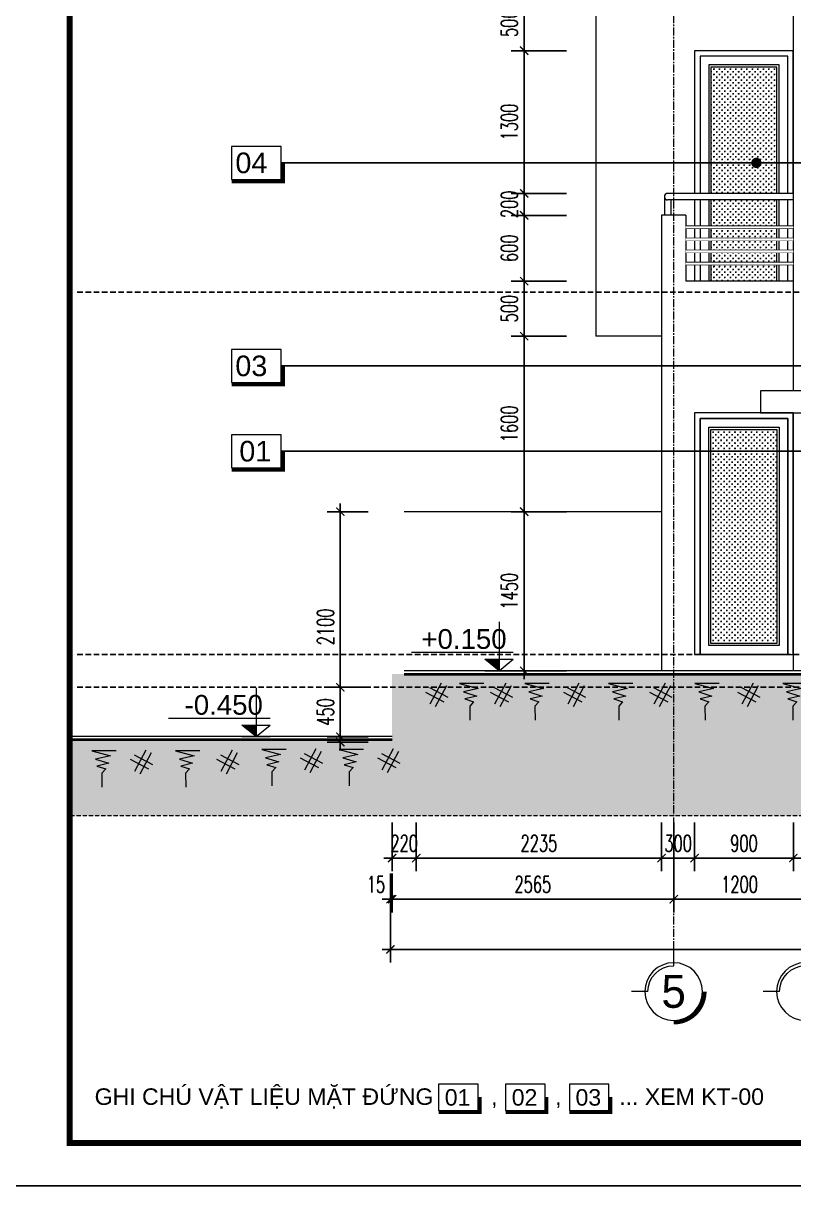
# Model space of a CAD drawing. Header units: millimetres. Extents: x -229618 to 2906, y -178063 to 96806.
# Drawn here: x -185690 to -178672, y -155647 to -145055 of the extents above; entities that cross this region are included whole.
import ezdxf
from ezdxf.enums import TextEntityAlignment as Align

# ---------------------------------------------------------------- set-up
doc = ezdxf.new("R2010")
doc.units = ezdxf.units.MM
doc.header["$LTSCALE"] = 200
doc.header["$MEASUREMENT"] = 0
doc.set_wipeout_variables(frame=1)
doc.header["$PDMODE"] = 3
doc.header["$PDSIZE"] = 50
for name, pattern in [('CENTER', [2, 1.25, -0.25, 0.25, -0.25]), ('CENTER2', [1.125, 0.75, -0.125, 0.125, -0.125]), ('DASHED2', [0.375, 0.25, -0.125])]:
    doc.linetypes.add(name, pattern=pattern)
doc.layers.get('0').update_dxf_attribs({"color": 95, "linetype": 'CONTINUOUS'})
doc.layers.get('DEFPOINTS').update_dxf_attribs({"linetype": 'CONTINUOUS'})
for name, color, linetype, lineweight in [('cat', 1, 'CONTINUOUS', 40), ('hatch', 250, 'CONTINUOUS', 5), ('nho', 252, 'CONTINUOUS', 15), ('thay', 7, 'CONTINUOUS', 18), ('tim', 18, 'CENTER2', 9)]:
    doc.layers.add(name, color=color, linetype=linetype, lineweight=lineweight)
for name, color, linetype in [('CUA', 145, 'CONTINUOUS'), ('DIM', 251, 'CONTINUOUS'), ('KHUNGTEN', 7, 'CONTINUOUS'), ('MANH', 9, 'CONTINUOUS'), ('TEXT', 33, 'CONTINUOUS'), ('TRUC', 251, 'CENTER')]:
    doc.layers.add(name, color=color, linetype=linetype)
doc.layers.add('in', color=203, linetype='CONTINUOUS', lineweight=5, plot=False)
doc.styles.add('Aria H iso', font='Vharial_0.ttf')
doc.styles.add('Arial N  iso', font='vnarialn_0.ttf')
doc.styles.add('dam', font='Vhavanb_0.ttf', dxfattribs={"width": 0.9, "height": 450})
doc.styles.add('Scale', font='vnsimli.shx', dxfattribs={"width": 0.65, "bigfont": 'bigfont.shx'})
doc.dimstyles.new('Scale', dxfattribs={"dimscale": 75, "dimtxt": 2, "dimasz": 1, "dimexe": 1.6, "dimexo": 0, "dimgap": 0.8, "dimtad": 1, "dimdec": 0, "dimzin": 0, "dimdsep": 46, "dimtxsty": 'Scale', "dimblk": 'ARCHTICK', "dimcen": 0.1, "dimdle": 1, "dimclrd": 256, "dimclre": 256, "dimclrt": 3, "dimadec": 0, "dimazin": 0, "dimtfac": 1, "dimtdec": 0, "dimtix": 1, "dimtmove": 2, "dimatfit": 3, "dimldrblk": 'ARCHTICK', "dimfxl": 0, "dimtolj": 1, "dimtzin": 0, "dimarcsym": 0})

# ---------------------------------------------------------------- blocks, each defined once
blk = doc.blocks.new('KhungA3')
at = {"layer": 'DEFPOINTS', "color": 8}
blk.add_lwpolyline([(-3.74, 3.81), (416.31, 3.81), (416.31, 300.81), (-3.74, 300.81)], close=True, dxfattribs=at)
at = {"layer": 'KHUNGTEN', "color": 4, "const_width": 0.724}
blk.add_lwpolyline([(7.54, 8.99), (411.13, 8.99), (411.13, 295.64), (7.54, 295.64)], close=True, dxfattribs=at)
blk = doc.blocks.new('_ArchTick')
at = {"color": 0, "linetype": 'ByBlock', "const_width": 0.15}
blk.add_lwpolyline([(-0.5, -0.5), (0.5, 0.5)], dxfattribs=at)
blk = doc.blocks.new('*D2347')
at = {"layer": 'DEFPOINTS', "color": 0, "linetype": 'Continuous'}
for p in [(-179765, -152338), (-178565, -152338), (-179765, -153036)]:
    blk.add_point(p, dxfattribs=at)
at = {"layer": 'DIM', "linetype": 'Continuous', "lineweight": -2}
for p, q in [((-179765, -152338), (-179765, -153156)), ((-178565, -152338), (-178565, -153156)), ((-178490, -153036), (-179840, -153036))]:
    blk.add_line(p, q, dxfattribs=at)
at = {"layer": 'DIM', "linetype": 'Continuous', "lineweight": -2, "xscale": 75, "yscale": 75, "zscale": 75, "rotation": 180}
blk.add_blockref('_ArchTick', (-179765, -153036), dxfattribs=at)
at = {"layer": 'DIM', "linetype": 'Continuous', "lineweight": -2, "xscale": 75, "yscale": 75, "zscale": 75}
blk.add_blockref('_ArchTick', (-178565, -153036), dxfattribs=at)
at = {"layer": 'DIM', "color": 3, "linetype": 'Continuous', "insert": (-179165, -152901), "char_height": 150, "attachment_point": 5, "style": 'Scale'}
blk.add_mtext('\\A1;1200', dxfattribs=at)
blk = doc.blocks.new('*D2348')
at = {"layer": 'DEFPOINTS', "color": 0, "linetype": 'Continuous'}
for p in [(-182345, -152801), (-162345, -152801), (-182345, -153493)]:
    blk.add_point(p, dxfattribs=at)
at = {"layer": 'DIM', "linetype": 'Continuous', "lineweight": -2}
for p, q in [((-182345, -152801), (-182345, -153613)), ((-162345, -152801), (-162345, -153613)), ((-162270, -153493), (-182420, -153493))]:
    blk.add_line(p, q, dxfattribs=at)
at = {"layer": 'DIM', "linetype": 'Continuous', "lineweight": -2, "xscale": 75, "yscale": 75, "zscale": 75, "rotation": 180}
blk.add_blockref('_ArchTick', (-182345, -153493), dxfattribs=at)
at = {"layer": 'DIM', "linetype": 'Continuous', "lineweight": -2, "xscale": 75, "yscale": 75, "zscale": 75}
blk.add_blockref('_ArchTick', (-162345, -153493), dxfattribs=at)
at = {"layer": 'DIM', "color": 3, "linetype": 'Continuous', "insert": (-172345, -153358), "char_height": 150, "attachment_point": 5, "style": 'Scale'}
blk.add_mtext('\\A1;20000', dxfattribs=at)
blk = doc.blocks.new('tr')
at = {"layer": 'thay', "ltscale": 600}
for p, q in [((0, -200), (0, 0)), ((313, -513), (513, -513))]:
    blk.add_line(p, q, dxfattribs=at)
at = {"layer": 'thay', "ltscale": 600, "const_width": 50}
blk.add_lwpolyline([(-375, -513, 0.414214), (0, -888, 0.414214)], format="xyb", dxfattribs=at)
at = {"layer": 'thay', "ltscale": 600}
blk.add_circle((0, -513), 350, dxfattribs=at)
blk.add_arc((0, -513), 313, 0, 90, dxfattribs=at)
at = {"layer": 'TEXT', "linetype": 'Continuous', "style": 'Aria H iso'}
blk.add_attdef('A', text='', height=350, dxfattribs=at).set_placement((0, -671), align=Align.CENTER)
blk = doc.blocks.new('*D2385')
at = {"layer": 'DEFPOINTS', "color": 0, "linetype": 'Continuous'}
for p in [(-181127, -149505), (-180743, -149505), (-180743, -150955)]:
    blk.add_point(p, dxfattribs=at)
at = {"layer": 'DIM', "linetype": 'Continuous', "lineweight": -2}
for p, q in [((-181127, -151030), (-181127, -149430)), ((-180743, -149505), (-181247, -149505)), ((-180743, -150955), (-181247, -150955))]:
    blk.add_line(p, q, dxfattribs=at)
at = {"layer": 'DIM', "linetype": 'Continuous', "lineweight": -2, "xscale": 75, "yscale": 75, "zscale": 75}
for p, rotation in [((-181127, -149505), 90), ((-181127, -150955), 270)]:
    blk.add_blockref('_ArchTick', p, dxfattribs=dict(at, rotation=rotation))
at = {"layer": 'DIM', "color": 3, "linetype": 'Continuous', "insert": (-181262, -150230), "char_height": 150, "attachment_point": 5, "rotation": 90, "style": 'Scale'}
blk.add_mtext('\\A1;1450', dxfattribs=at)
blk = doc.blocks.new('*D2386')
at = {"layer": 'DEFPOINTS', "color": 0, "linetype": 'Continuous'}
for p in [(-181127, -147905), (-180743, -147905), (-180743, -149505)]:
    blk.add_point(p, dxfattribs=at)
at = {"layer": 'DIM', "linetype": 'Continuous', "lineweight": -2}
for p, q in [((-181127, -149580), (-181127, -147830)), ((-180743, -147905), (-181247, -147905)), ((-180743, -149505), (-181247, -149505))]:
    blk.add_line(p, q, dxfattribs=at)
at = {"layer": 'DIM', "linetype": 'Continuous', "lineweight": -2, "xscale": 75, "yscale": 75, "zscale": 75}
for p, rotation in [((-181127, -147905), 90), ((-181127, -149505), 270)]:
    blk.add_blockref('_ArchTick', p, dxfattribs=dict(at, rotation=rotation))
at = {"layer": 'DIM', "color": 3, "linetype": 'Continuous', "insert": (-181262, -148705), "char_height": 150, "attachment_point": 5, "rotation": 90, "style": 'Scale'}
blk.add_mtext('\\A1;1600', dxfattribs=at)
blk = doc.blocks.new('*D2387')
at = {"layer": 'DEFPOINTS', "color": 0, "linetype": 'Continuous'}
for p in [(-181127, -146805), (-180743, -146805), (-180743, -147405)]:
    blk.add_point(p, dxfattribs=at)
at = {"layer": 'DIM', "linetype": 'Continuous', "lineweight": -2}
for p, q in [((-181127, -147480), (-181127, -146730)), ((-180743, -146805), (-181247, -146805)), ((-180743, -147405), (-181247, -147405))]:
    blk.add_line(p, q, dxfattribs=at)
at = {"layer": 'DIM', "linetype": 'Continuous', "lineweight": -2, "xscale": 75, "yscale": 75, "zscale": 75}
for p, rotation in [((-181127, -146805), 90), ((-181127, -147405), 270)]:
    blk.add_blockref('_ArchTick', p, dxfattribs=dict(at, rotation=rotation))
at = {"layer": 'DIM', "color": 3, "linetype": 'Continuous', "insert": (-181262, -147105), "char_height": 150, "attachment_point": 5, "rotation": 90, "style": 'Scale'}
blk.add_mtext('\\A1;600', dxfattribs=at)
blk = doc.blocks.new('*D2388')
at = {"layer": 'DEFPOINTS', "color": 0, "linetype": 'Continuous'}
for p in [(-181127, -146605), (-180743, -146605), (-180743, -146805)]:
    blk.add_point(p, dxfattribs=at)
at = {"layer": 'DIM', "linetype": 'Continuous', "lineweight": -2}
for p, q in [((-181127, -146605), (-181127, -146530)), ((-180743, -146605), (-181247, -146605)), ((-181127, -146805), (-181127, -146605)), ((-180743, -146805), (-181247, -146805)), ((-181127, -146805), (-181127, -146880))]:
    blk.add_line(p, q, dxfattribs=at)
at = {"layer": 'DIM', "linetype": 'Continuous', "lineweight": -2, "xscale": 75, "yscale": 75, "zscale": 75}
for p, rotation in [((-181127, -146605), 270), ((-181127, -146805), 90)]:
    blk.add_blockref('_ArchTick', p, dxfattribs=dict(at, rotation=rotation))
at = {"layer": 'DIM', "color": 3, "linetype": 'Continuous', "insert": (-181262, -146705), "char_height": 150, "attachment_point": 5, "rotation": 90, "style": 'Scale'}
blk.add_mtext('\\A1;200', dxfattribs=at)
blk = doc.blocks.new('*D2389')
at = {"layer": 'DEFPOINTS', "color": 0, "linetype": 'Continuous'}
for p in [(-181127, -145305), (-180743, -145305), (-180743, -146605)]:
    blk.add_point(p, dxfattribs=at)
at = {"layer": 'DIM', "linetype": 'Continuous', "lineweight": -2}
for p, q in [((-180743, -145305), (-181247, -145305)), ((-181127, -146680), (-181127, -145230)), ((-180743, -146605), (-181247, -146605))]:
    blk.add_line(p, q, dxfattribs=at)
at = {"layer": 'DIM', "linetype": 'Continuous', "lineweight": -2, "xscale": 75, "yscale": 75, "zscale": 75}
for p, rotation in [((-181127, -145305), 90), ((-181127, -146605), 270)]:
    blk.add_blockref('_ArchTick', p, dxfattribs=dict(at, rotation=rotation))
at = {"layer": 'DIM', "color": 3, "linetype": 'Continuous', "insert": (-181262, -145955), "char_height": 150, "attachment_point": 5, "rotation": 90, "style": 'Scale'}
blk.add_mtext('\\A1;1300', dxfattribs=at)
blk = doc.blocks.new('*D2390')
at = {"layer": 'DEFPOINTS', "color": 0, "linetype": 'Continuous'}
for p in [(-181127, -144805), (-180743, -144805), (-180743, -145305)]:
    blk.add_point(p, dxfattribs=at)
at = {"layer": 'DIM', "linetype": 'Continuous', "lineweight": -2}
for p, q in [((-181127, -145380), (-181127, -144730)), ((-180743, -144805), (-181247, -144805)), ((-180743, -145305), (-181247, -145305))]:
    blk.add_line(p, q, dxfattribs=at)
at = {"layer": 'DIM', "linetype": 'Continuous', "lineweight": -2, "xscale": 75, "yscale": 75, "zscale": 75}
for p, rotation in [((-181127, -144805), 90), ((-181127, -145305), 270)]:
    blk.add_blockref('_ArchTick', p, dxfattribs=dict(at, rotation=rotation))
at = {"layer": 'DIM', "color": 3, "linetype": 'Continuous', "insert": (-181262, -145055), "char_height": 150, "attachment_point": 5, "rotation": 90, "style": 'Scale'}
blk.add_mtext('\\A1;500', dxfattribs=at)
blk = doc.blocks.new('nendat')
at = {"layer": 'hatch', "linetype": 'Continuous'}
for p, q in [((-57, -30), (110, 58)), ((-41, 78), (60, -115)), ((-22, -70), (145, 17)), ((7, 103), (109, -90))]:
    blk.add_line(p, q, dxfattribs=at)
blk = doc.blocks.new('vld')
at = {"layer": 'thay'}
blk.add_lwpolyline([(-15232, -5082), (0, -5082), (0, 5082), (-15232, 5082)], close=True, dxfattribs=at)
at = {"layer": 'thay', "color": 1, "ltscale": 600, "const_width": 1270}
blk.add_lwpolyline([(635, 140), (635, -5717), (-15232, -5717)], dxfattribs=at)
at = {"layer": 'TEXT', "style": 'Aria H iso'}
blk.add_attdef('1', text='', height=6350, dxfattribs=at).set_placement((-7944, -3167), align=Align.CENTER)
blk = doc.blocks.new('*D2411')
at = {"layer": 'DEFPOINTS', "color": 0}
for p in [(-178675, -152338), (-178015, -152338), (-178675, -152661)]:
    blk.add_point(p, dxfattribs=at)
at = {"layer": 'DIM', "lineweight": -2}
for p, q in [((-178675, -152338), (-178675, -152781)), ((-178015, -152338), (-178015, -152781)), ((-177940, -152661), (-178750, -152661))]:
    blk.add_line(p, q, dxfattribs=at)
at = {"layer": 'DIM', "lineweight": -2, "xscale": 75, "yscale": 75, "zscale": 75, "rotation": 180}
blk.add_blockref('_ArchTick', (-178675, -152661), dxfattribs=at)
at = {"layer": 'DIM', "lineweight": -2, "xscale": 75, "yscale": 75, "zscale": 75}
blk.add_blockref('_ArchTick', (-178015, -152661), dxfattribs=at)
at = {"layer": 'DIM', "color": 3, "insert": (-178345, -152526), "char_height": 150, "attachment_point": 5, "style": 'Scale'}
blk.add_mtext('\\A1;660', dxfattribs=at)
blk = doc.blocks.new('*D2412')
at = {"layer": 'DEFPOINTS', "color": 0}
for p in [(-179575, -152338), (-178675, -152338), (-179575, -152661)]:
    blk.add_point(p, dxfattribs=at)
at = {"layer": 'DIM', "lineweight": -2}
for p, q in [((-179575, -152338), (-179575, -152781)), ((-178675, -152338), (-178675, -152781)), ((-178600, -152661), (-179650, -152661))]:
    blk.add_line(p, q, dxfattribs=at)
at = {"layer": 'DIM', "lineweight": -2, "xscale": 75, "yscale": 75, "zscale": 75, "rotation": 180}
blk.add_blockref('_ArchTick', (-179575, -152661), dxfattribs=at)
at = {"layer": 'DIM', "lineweight": -2, "xscale": 75, "yscale": 75, "zscale": 75}
blk.add_blockref('_ArchTick', (-178675, -152661), dxfattribs=at)
at = {"layer": 'DIM', "color": 3, "insert": (-179125, -152526), "char_height": 150, "attachment_point": 5, "style": 'Scale'}
blk.add_mtext('\\A1;900', dxfattribs=at)
blk = doc.blocks.new('*D2413')
at = {"layer": 'DEFPOINTS', "color": 0}
for p in [(-179875, -152338), (-179575, -152338), (-179875, -152661)]:
    blk.add_point(p, dxfattribs=at)
at = {"layer": 'DIM', "lineweight": -2}
for p, q in [((-179875, -152338), (-179875, -152781)), ((-179575, -152338), (-179575, -152781)), ((-179875, -152661), (-179950, -152661)), ((-179575, -152661), (-179875, -152661)), ((-179575, -152661), (-179500, -152661))]:
    blk.add_line(p, q, dxfattribs=at)
at = {"layer": 'DIM', "lineweight": -2, "xscale": 75, "yscale": 75, "zscale": 75}
blk.add_blockref('_ArchTick', (-179875, -152661), dxfattribs=at)
at = {"layer": 'DIM', "lineweight": -2, "xscale": 75, "yscale": 75, "zscale": 75, "rotation": 180}
blk.add_blockref('_ArchTick', (-179575, -152661), dxfattribs=at)
at = {"layer": 'DIM', "color": 3, "insert": (-179725, -152526), "char_height": 150, "attachment_point": 5, "style": 'Scale'}
blk.add_mtext('\\A1;300', dxfattribs=at)
blk = doc.blocks.new('*D2414')
at = {"layer": 'DEFPOINTS', "color": 0}
for p in [(-182110, -152338), (-179875, -152338), (-182110, -152661)]:
    blk.add_point(p, dxfattribs=at)
at = {"layer": 'DIM', "lineweight": -2}
for p, q in [((-182110, -152338), (-182110, -152781)), ((-179875, -152338), (-179875, -152781)), ((-179800, -152661), (-182185, -152661))]:
    blk.add_line(p, q, dxfattribs=at)
at = {"layer": 'DIM', "lineweight": -2, "xscale": 75, "yscale": 75, "zscale": 75, "rotation": 180}
blk.add_blockref('_ArchTick', (-182110, -152661), dxfattribs=at)
at = {"layer": 'DIM', "lineweight": -2, "xscale": 75, "yscale": 75, "zscale": 75}
blk.add_blockref('_ArchTick', (-179875, -152661), dxfattribs=at)
at = {"layer": 'DIM', "color": 3, "insert": (-180993, -152526), "char_height": 150, "attachment_point": 5, "style": 'Scale'}
blk.add_mtext('\\A1;2235', dxfattribs=at)
blk = doc.blocks.new('*D2415')
at = {"layer": 'DEFPOINTS', "color": 0}
for p in [(-182330, -152338), (-182110, -152338), (-182330, -152661)]:
    blk.add_point(p, dxfattribs=at)
at = {"layer": 'DIM', "lineweight": -2}
for p, q in [((-182330, -152338), (-182330, -152781)), ((-182110, -152338), (-182110, -152781)), ((-182330, -152661), (-182405, -152661)), ((-182110, -152661), (-182330, -152661)), ((-182110, -152661), (-182035, -152661))]:
    blk.add_line(p, q, dxfattribs=at)
at = {"layer": 'DIM', "lineweight": -2, "xscale": 75, "yscale": 75, "zscale": 75}
blk.add_blockref('_ArchTick', (-182330, -152661), dxfattribs=at)
at = {"layer": 'DIM', "lineweight": -2, "xscale": 75, "yscale": 75, "zscale": 75, "rotation": 180}
blk.add_blockref('_ArchTick', (-182110, -152661), dxfattribs=at)
at = {"layer": 'DIM', "color": 3, "insert": (-182220, -152526), "char_height": 150, "attachment_point": 5, "style": 'Scale'}
blk.add_mtext('\\A1;220', dxfattribs=at)
blk = doc.blocks.new('*D2417')
at = {"layer": 'DEFPOINTS', "color": 0}
for p in [(-182330, -152801), (-179765, -152801), (-182330, -153036)]:
    blk.add_point(p, dxfattribs=at)
at = {"layer": 'DIM', "lineweight": -2}
for p, q in [((-182330, -152801), (-182330, -153156)), ((-179765, -152801), (-179765, -153156)), ((-179690, -153036), (-182405, -153036))]:
    blk.add_line(p, q, dxfattribs=at)
at = {"layer": 'DIM', "lineweight": -2, "xscale": 75, "yscale": 75, "zscale": 75, "rotation": 180}
blk.add_blockref('_ArchTick', (-182330, -153036), dxfattribs=at)
at = {"layer": 'DIM', "lineweight": -2, "xscale": 75, "yscale": 75, "zscale": 75}
blk.add_blockref('_ArchTick', (-179765, -153036), dxfattribs=at)
at = {"layer": 'DIM', "color": 3, "insert": (-181048, -152901), "char_height": 150, "attachment_point": 5, "style": 'Scale'}
blk.add_mtext('\\A1;2565', dxfattribs=at)
blk = doc.blocks.new('*D2418')
at = {"layer": 'DEFPOINTS', "color": 0}
for p in [(-182345, -152801), (-182330, -152801), (-182345, -153036)]:
    blk.add_point(p, dxfattribs=at)
at = {"layer": 'DIM', "lineweight": -2}
for p, q in [((-182345, -152801), (-182345, -153156)), ((-182330, -152801), (-182330, -153156)), ((-182345, -153036), (-182420, -153036)), ((-182330, -153036), (-182345, -153036)), ((-182330, -153036), (-182255, -153036))]:
    blk.add_line(p, q, dxfattribs=at)
at = {"layer": 'DIM', "lineweight": -2, "xscale": 75, "yscale": 75, "zscale": 75}
blk.add_blockref('_ArchTick', (-182345, -153036), dxfattribs=at)
at = {"layer": 'DIM', "lineweight": -2, "xscale": 75, "yscale": 75, "zscale": 75, "rotation": 180}
blk.add_blockref('_ArchTick', (-182330, -153036), dxfattribs=at)
at = {"layer": 'DIM', "color": 3, "insert": (-182477, -152901), "char_height": 150, "attachment_point": 5, "style": 'Scale'}
blk.add_mtext('\\A1;15', dxfattribs=at)
blk = doc.blocks.new('*D2419')
at = {"layer": 'DEFPOINTS', "color": 0}
for p in [(-180743, -147405), (-181127, -147905), (-180743, -147905)]:
    blk.add_point(p, dxfattribs=at)
at = {"layer": 'DIM', "lineweight": -2}
for p, q in [((-181127, -147330), (-181127, -147980)), ((-180743, -147405), (-181247, -147405)), ((-180743, -147905), (-181247, -147905))]:
    blk.add_line(p, q, dxfattribs=at)
at = {"layer": 'DIM', "lineweight": -2, "xscale": 75, "yscale": 75, "zscale": 75}
for p, rotation in [((-181127, -147405), 90), ((-181127, -147905), 270)]:
    blk.add_blockref('_ArchTick', p, dxfattribs=dict(at, rotation=rotation))
at = {"layer": 'DIM', "color": 3, "insert": (-181262, -147655), "char_height": 150, "attachment_point": 5, "rotation": 90, "style": 'Scale'}
blk.add_mtext('\\A1;500', dxfattribs=at)
blk = doc.blocks.new('cao do')
at = {"layer": 'thay'}
for p, q in [((0, 445), (0, 0)), ((798, 170), (-128, 170)), ((0, 0), (-128, 106)), ((128, 106), (-128, 106)), ((0, 0), (128, 106))]:
    blk.add_line(p, q, dxfattribs=at)
at = {"layer": 'thay', "ltscale": 600}
blk.add_line((128, 0), (-128, 0), dxfattribs=at)
at = {"layer": 'thay', "color": 150, "ltscale": 600}
blk.add_solid([(0, 0), (0, 106), (128, 106)], dxfattribs=at)
at = {"layer": 'TEXT', "style": 'Arial N  iso'}
blk.add_attdef('%%P0.000', text='', height=200, dxfattribs=at).set_placement((70, 290), align=Align.MIDDLE_LEFT)
blk = doc.blocks.new('*D2990')
at = {"layer": 'DEFPOINTS', "color": 0}
for p in [(-182802, -151105), (-182549, -151105), (-182549, -151555)]:
    blk.add_point(p, dxfattribs=at)
at = {"layer": 'DIM', "lineweight": -2}
for p, q in [((-182802, -151630), (-182802, -151030)), ((-182549, -151105), (-182922, -151105)), ((-182549, -151555), (-182922, -151555))]:
    blk.add_line(p, q, dxfattribs=at)
at = {"layer": 'DIM', "lineweight": -2, "xscale": 75, "yscale": 75, "zscale": 75}
for p, rotation in [((-182802, -151105), 90), ((-182802, -151555), 270)]:
    blk.add_blockref('_ArchTick', p, dxfattribs=dict(at, rotation=rotation))
at = {"layer": 'DIM', "color": 3, "insert": (-182937, -151330), "char_height": 150, "attachment_point": 5, "rotation": 90, "style": 'Scale'}
blk.add_mtext('\\A1;450', dxfattribs=at)
blk = doc.blocks.new('*D2991')
at = {"layer": 'DEFPOINTS', "color": 0}
for p in [(-182549, -149505), (-182802, -151605), (-182549, -151605)]:
    blk.add_point(p, dxfattribs=at)
at = {"layer": 'DIM', "lineweight": -2}
for p, q in [((-182802, -149430), (-182802, -151680)), ((-182549, -149505), (-182922, -149505)), ((-182549, -151605), (-182922, -151605))]:
    blk.add_line(p, q, dxfattribs=at)
at = {"layer": 'DIM', "lineweight": -2, "xscale": 75, "yscale": 75, "zscale": 75}
for p, rotation in [((-182802, -149505), 90), ((-182802, -151605), 270)]:
    blk.add_blockref('_ArchTick', p, dxfattribs=dict(at, rotation=rotation))
at = {"layer": 'DIM', "color": 3, "insert": (-182937, -150555), "char_height": 150, "attachment_point": 5, "rotation": 90, "style": 'Scale'}
blk.add_mtext('\\A1;2100', dxfattribs=at)
blk = doc.blocks.new('*D2992')
at = {"layer": 'DEFPOINTS', "color": 0}
for p in [(-182802, -149505), (-182549, -149505), (-182549, -151605)]:
    blk.add_point(p, dxfattribs=at)
at = {"layer": 'DIM', "lineweight": -2}
for p, q in [((-182802, -151680), (-182802, -149430)), ((-182549, -149505), (-182922, -149505)), ((-182549, -151605), (-182922, -151605))]:
    blk.add_line(p, q, dxfattribs=at)
at = {"layer": 'DIM', "lineweight": -2, "xscale": 75, "yscale": 75, "zscale": 75}
for p, rotation in [((-182802, -149505), 90), ((-182802, -151605), 270)]:
    blk.add_blockref('_ArchTick', p, dxfattribs=dict(at, rotation=rotation))
at = {"layer": 'DIM', "color": 3, "insert": (-182937, -150555), "char_height": 150, "attachment_point": 5, "rotation": 90, "style": 'Scale'}
blk.add_mtext('\\A1;2100', dxfattribs=at)

msp = doc.modelspace()

# ---------------------------------------------------------------- hatches: boundary and pattern name
at = {"layer": 'hatch', "linetype": 'Continuous'}
h = msp.add_hatch(dxfattribs=at)
h.set_pattern_fill('CROSS', color=256, scale=100, style=0)
h.set_pattern_definition([(180, (-87741.832, -147022.571), (-25, 25), [12.5, -37.5]), (90, (-87748.082, -147028.821), (25, 25), [12.5, -37.5])])
h.paths.add_polyline_path([(-179425.3, -146664.9), (-178825.3, -146664.9), (-178825.3, -147404.9), (-179425.3, -147404.9)])
h.paths.add_polyline_path([(-179425.3, -145454.9), (-178825.3, -145454.9), (-178825.3, -146604.9), (-179425.3, -146604.9)])
h = msp.add_hatch(dxfattribs=at)
h.set_pattern_fill('CROSS', color=256, scale=100, style=0)
h.set_pattern_definition([(180, (-178825.332, -150704.865), (-25, 25), [12.5, -37.5]), (90, (-178831.582, -150711.115), (25, 25), [12.5, -37.5])])
h.paths.add_polyline_path([(-178825.3, -150704.9), (-179425.3, -150704.9), (-179425.3, -148754.9), (-178825.3, -148754.9)])
at = {"layer": 'hatch', "linetype": 'DASHED2', "ltscale": 0.75}
h = msp.add_hatch(dxfattribs=at)
h.set_pattern_fill('AR-CONC', color=251, scale=50, style=0)
h.set_pattern_definition([(130, (-189951.2, -152304.86), (-358.63, -31.376), [37.5, -412.5]), (185, (-189951.2, -152304.86), (69.3757, 376.096), [30, -330]), (79.5486, (-189981.1, -152307.48), (-289.2547, 344.7198), [31.87, -350.571]), (133.8158, (-189951.2, -152204.86), (-533.6205, -82.7595), [56.25, -618.75]), (83.3644, (-189995.7, -152211.76), (-467.331, 487.059), [47.805, -525.8565]), (188.8158, (-189951.2, -152204.86), (-467.331, 487.059), [45, -495]), (159, (-190001.2, -152229.86), (-298.4535, -201.3094), [37.5, -412.5]), (214, (-190001.2, -152229.86), (-121.6577, 362.575), [30, -330]), (108.5486, (-190026.1, -152246.64), (-420.1113, 161.2652), [31.87, -350.571]), (142.5, (-189951.21, -152304.86), (-6.07993, 166.44693), [0, -326, 0, -335, 0, -331.25]), (172.5, (-189951.21, -152304.86), (-131.5348, 197.2059), [0, -191, 0, -318.5, 0, -126.25]), (212.5, (-189839.71, -152304.86), (-266.9112, -11.27744), [0, -125, 0, -390, 0, -517.5]), (222.5, (-189789.71, -152304.86), (-291.593, 50.0525), [0, -162.5, 0, -259, 0, -367.5])])
h.paths.add_polyline_path([(-185267.2, -152274.9), (-185267.2, -151584.9), (-182330.3, -151584.9), (-182330.3, -150984.9), (-174505.3, -150984.9), (-174505.3, -151584.9), (-162345.3, -151584.9), (-162345.3, -151634.9), (-158448, -151634.9), (-158448, -152274.9)])

# ---------------------------------------------------------------- linework, layer by layer
at = {"layer": 'cat', "linetype": 'Continuous'}
msp.add_line((-182330.3, -151584.9), (-185267.2, -151584.9), dxfattribs=at)
msp.add_lwpolyline([(-182220.3, -150984.9), (-174505.3, -150984.9), (-174505.3, -151584.9), (-162565.3, -151584.9)], dxfattribs=at)
at = {"layer": 'hatch', "color": 251, "linetype": 'DASHED2', "ltscale": 0.75}
msp.add_line((-158448, -152274.9), (-185267.2, -152274.9), dxfattribs=at)
at = {"layer": 'hatch', "linetype": 'Continuous'}
for points in [[(-178825.3, -146604.9), (-178825.3, -145454.9), (-179425.3, -145454.9), (-179425.3, -146604.9)], [(-179425.3, -146664.9), (-179425.3, -147404.9)], [(-178825.3, -147404.9), (-178825.3, -146664.9)]]:
    msp.add_lwpolyline(points, dxfattribs=at)
msp.add_lwpolyline([(-178825.3, -150704.9), (-179425.3, -150704.9), (-179425.3, -148754.9), (-178825.3, -148754.9)], close=True, dxfattribs=at)
at = {"layer": 'in', "linetype": 'Continuous'}
msp.add_lwpolyline([(-186113.1, -155646.6), (-154609.9, -155646.6), (-154609.9, -133371.6), (-186113.1, -133371.6)], close=True, dxfattribs=at)
at = {"layer": 'nho', "linetype": 'Continuous'}
for p, q in [((-179850.3, -146634.9), (-179850.3, -146804.9)), ((-179790.3, -146664.9), (-179790.3, -146804.9)), ((-178675.3, -146904.9), (-179655.3, -146904.9)), ((-178675.3, -146924.9), (-179655.3, -146924.9)), ((-178675.3, -147014.9), (-179655.3, -147014.9)), ((-178675.3, -147034.9), (-179655.3, -147034.9)), ((-178675.3, -147124.9), (-179655.3, -147124.9)), ((-178675.3, -147144.9), (-179655.3, -147144.9)), ((-178675.3, -147234.9), (-179655.3, -147234.9)), ((-178675.3, -147254.9), (-179655.3, -147254.9))]:
    msp.add_line(p, q, dxfattribs=at)
for points in [[(-178725.3, -146604.9), (-178725.3, -145354.9), (-179525.3, -145354.9), (-179525.3, -146604.9)], [(-178725.3, -146604.9), (-178725.3, -145354.9), (-179525.3, -145354.9), (-179525.3, -146604.9)], [(-178805.3, -146604.9), (-178805.3, -145434.9), (-179445.3, -145434.9), (-179445.3, -146604.9)], [(-179525.3, -146664.9), (-179525.3, -146804.9)], [(-179525.3, -146664.9), (-179525.3, -147404.9)], [(-179445.3, -146664.9), (-179445.3, -147404.9)], [(-178805.3, -147404.9), (-178805.3, -146664.9)], [(-178725.3, -146804.9), (-178725.3, -146664.9)], [(-178725.3, -147404.9), (-178725.3, -146664.9)], [(-178675.3, -150804.9), (-178675.3, -148604.9), (-179575.3, -148604.9), (-179575.3, -150804.9), (-178675.3, -150804.9)], [(-178725.3, -150804.9), (-178725.3, -148654.9), (-179525.3, -148654.9), (-179525.3, -150804.9)], [(-181494.4, -151071.9), (-181715.7, -151071.9), (-181545.8, -151116.9), (-181680.3, -151147.1), (-181559.4, -151184.8), (-181668.3, -151210.9), (-181588.2, -151236.4), (-181623.5, -151276.4), (-181622.5, -151403.3)], [(-180899.8, -151071.9), (-181121, -151071.9), (-180951.1, -151116.9), (-181085.6, -151147.1), (-180964.7, -151184.8), (-181073.7, -151210.9), (-180993.6, -151236.4), (-181028.8, -151276.4), (-181027.8, -151403.3)], [(-180136.9, -151071.9), (-180358.1, -151071.9), (-180188.2, -151116.9), (-180322.7, -151147.1), (-180201.8, -151184.8), (-180310.7, -151210.9), (-180230.6, -151236.4), (-180265.9, -151276.4), (-180264.9, -151403.3)], [(-179351.3, -151071.9), (-179572.5, -151071.9), (-179402.6, -151116.9), (-179537.1, -151147.1), (-179416.2, -151184.8), (-179525.1, -151210.9), (-179445, -151236.4), (-179480.3, -151276.4), (-179479.3, -151403.3)], [(-178550.6, -151071.9), (-178771.8, -151071.9), (-178601.9, -151116.9), (-178736.4, -151147.1), (-178615.5, -151184.8), (-178724.4, -151210.9), (-178644.3, -151236.4), (-178679.6, -151276.4), (-178678.6, -151403.3)], [(-183296.6, -151671.9), (-183517.8, -151671.9), (-183347.9, -151716.9), (-183482.4, -151747.1), (-183361.5, -151784.8), (-183470.4, -151810.9), (-183390.3, -151836.4), (-183425.6, -151876.4), (-183424.6, -152003.3)], [(-182592.2, -151671.9), (-182813.4, -151671.9), (-182643.5, -151716.9), (-182778, -151747.1), (-182657.1, -151784.8), (-182766, -151810.9), (-182685.9, -151836.4), (-182721.2, -151876.4), (-182720.2, -152003.3)], [(-184845, -151684.1), (-185066.2, -151684.1), (-184896.3, -151729.1), (-185030.8, -151759.4), (-184909.9, -151797.1), (-185018.9, -151823.1), (-184938.8, -151848.6), (-184974, -151888.6), (-184973, -152015.6)], [(-184082.1, -151684.1), (-184303.3, -151684.1), (-184133.4, -151729.1), (-184267.9, -151759.4), (-184147, -151797.1), (-184255.9, -151823.1), (-184175.8, -151848.6), (-184211.1, -151888.6), (-184210.1, -152015.6)]]:
    msp.add_lwpolyline(points, dxfattribs=at)
for points in [[(-178725.3, -150804.9), (-179525.3, -150804.9), (-179525.3, -148654.9), (-178725.3, -148654.9)], [(-178805.3, -150724.9), (-179445.3, -150724.9), (-179445.3, -148734.9), (-178805.3, -148734.9)]]:
    msp.add_lwpolyline(points, close=True, dxfattribs=at)
at = {"layer": 'thay', "linetype": 'Continuous'}
for p, q in [((-180475.3, -141484.9), (-180475.3, -147904.9)), ((-178675.3, -142343.2), (-178675.3, -148404.9)), ((-178675.3, -146604.9), (-179820.3, -146604.9)), ((-178675.3, -146664.9), (-179820.3, -146664.9)), ((-179875.3, -146804.9), (-179875.3, -150954.9)), ((-179655.3, -146804.9), (-179875.3, -146804.9)), ((-179655.3, -146804.9), (-179655.3, -147404.9)), ((-178675.3, -147404.9), (-179655.3, -147404.9)), ((-179875.3, -147904.9), (-180475.3, -147904.9)), ((-179575.3, -148604.9), (-179575.3, -150804.9)), ((-178975.3, -148604.9), (-179575.3, -148604.9)), ((-178675.3, -148604.9), (-178675.3, -150954.9)), ((-182220.3, -149504.9), (-179875.3, -149504.9)), ((-179575.3, -150804.9), (-178675.3, -150804.9)), ((-174475.3, -150954.9), (-182220.3, -150954.9)), ((-178675.3, -150954.9), (-182220.3, -150954.9)), ((-182330.3, -151554.9), (-185267.2, -151554.9))]:
    msp.add_line(p, q, dxfattribs=at)
for points in [[(-178675.3, -146604.9), (-178675.3, -145304.9), (-179575.3, -145304.9), (-179575.3, -146604.9)], [(-179575.3, -146664.9), (-179575.3, -147404.9)], [(-175565.3, -148604.9), (-175565.3, -148404.9), (-178675.3, -148404.9), (-178975.3, -148404.9), (-178975.3, -148604.9), (-178015.3, -148604.9)]]:
    msp.add_lwpolyline(points, dxfattribs=at)
msp.add_arc((-179820.3, -146634.9), 30, 90, 270, dxfattribs=at)
at = {"layer": 'tim', "ltscale": 0.5}
msp.add_line((-179765.3, -153492.5), (-179765.3, -139012), dxfattribs=at)
at = {"layer": 'TRUC', "linetype": 'DASHED2'}
for p, q in [((-158448, -147504.9), (-185224.6, -147504.9)), ((-158448, -150804.9), (-185224.6, -150804.9)), ((-158448, -151104.9), (-185224.6, -151104.9))]:
    msp.add_line(p, q, dxfattribs=at)

# ---------------------------------------------------------------- block references
at = {"layer": 'CUA'}
ref = msp.add_blockref('vld', (-183342.1, -146327), dxfattribs=dict(at, xscale=0.02952755894511938, yscale=0.02952755894511938, zscale=0.0295275590551172))
ref.add_attrib('1', '04', dxfattribs={"layer": 'TEXT', "height": 187.5, "style": 'Aria H iso'}).set_placement((-183611.8, -146420.5), align=Align.CENTER)
ref = msp.add_blockref('vld', (-183342.1, -148176.7), dxfattribs=dict(at, xscale=0.02952755894511938, yscale=0.02952755894511938, zscale=0.0295275590551172))
ref.add_attrib('1', '03', dxfattribs={"layer": 'TEXT', "height": 187.5, "style": 'Aria H iso'}).set_placement((-183612.6, -148270.3), align=Align.CENTER)
ref = msp.add_blockref('vld', (-183342.1, -148954.2), dxfattribs=dict(at, xscale=0.02952755894511938, yscale=0.02952755894511938, zscale=0.0295275590551172))
ref.add_attrib('1', '01', dxfattribs={"layer": 'TEXT', "height": 187.5, "style": 'Aria H iso'}).set_placement((-183576.4, -149047.7), align=Align.CENTER)
ref = msp.add_blockref('vld', (-181545.7, -154841.7), dxfattribs=dict(at, xscale=0.0236852077068761, yscale=0.0236852077068761, zscale=0.02368520779822236))
ref.add_attrib('1', '01', dxfattribs={"layer": 'TEXT', "height": 150.4, "style": 'Aria H iso'}).set_placement((-181733.7, -154916.7), align=Align.CENTER)
ref = msp.add_blockref('vld', (-180935.7, -154841.7), dxfattribs=dict(at, xscale=0.0236852077068761, yscale=0.0236852077068761, zscale=0.02368520779822236))
ref.add_attrib('1', '02', dxfattribs={"layer": 'TEXT', "height": 150.4, "style": 'Aria H iso'}).set_placement((-181123.7, -154916.7), align=Align.CENTER)
ref = msp.add_blockref('vld', (-180354.6, -154841.7), dxfattribs=dict(at, xscale=0.0236852077068761, yscale=0.0236852077068761, zscale=0.02368520779822236))
ref.add_attrib('1', '03', dxfattribs={"layer": 'TEXT', "height": 150.4, "style": 'Aria H iso'}).set_placement((-180542.6, -154916.7), align=Align.CENTER)
at = {"layer": 'hatch', "linetype": 'Continuous', "xscale": -1}
for p in [(-181876.9, -151169.1), (-181287.6, -151169.1), (-180621.7, -151169.1), (-179836.1, -151169.1), (-179035.4, -151169.1), (-183018.5, -151769.1), (-182314.1, -151769.1), (-184566.9, -151781.3), (-183781.3, -151781.3)]:
    msp.add_blockref('nendat', p, dxfattribs=at)
at = {"layer": 'KHUNGTEN', "xscale": 75, "yscale": 75, "zscale": 75.00000000000009}
msp.add_blockref('KhungA3', (-185832.8, -155932.6), dxfattribs=at)
at = {"layer": 'MANH', "xscale": -0.75, "yscale": 0.75, "zscale": 0.75}
for p in [(-179765.3, -153492.5), (-178565.3, -153492.5)]:
    msp.add_blockref('tr', p, dxfattribs=at)
at = {"layer": 'thay', "linetype": 'Continuous'}
ref = msp.add_blockref('cao do', (-181356, -150954.9), dxfattribs=dict(at, xscale=-1))
ref.add_attrib('%%P0.000', '+0.150', dxfattribs={"layer": 'TEXT', "height": 180, "style": 'Arial N  iso'}).set_placement((-182063.1, -150664.9), align=Align.MIDDLE_LEFT)
ref = msp.add_blockref('cao do', (-183569.9, -151554.9), dxfattribs=dict(at, xscale=-1))
ref.add_attrib('%%P0.000', '-0.450', dxfattribs={"layer": 'TEXT', "height": 180, "style": 'Arial N  iso'}).set_placement((-184220.4, -151264.9), align=Align.MIDDLE_LEFT)

# ---------------------------------------------------------------- texts
at = {"layer": 'TEXT', "linetype": 'Continuous', "style": 'dam'}
msp.add_text('5', height=300, dxfattribs=at).set_placement((-179765.3, -153877.4), align=Align.MIDDLE)
at = {"layer": 'TEXT', "style": 'Aria H iso'}
msp.add_text('ghi chó vËt liÖu mÆt ®øng         ,         ,         ... xem kt-00', height=150.401, dxfattribs=at).set_placement((-185040, -154909.7))

# ---------------------------------------------------------------- dimensions: what is measured, and where the dimension line sits
at = {"layer": 'DIM', "linetype": 'Continuous'}
for base, p1, p2, picture, middle in [((-181126.8, -144804.9), (-180742.7, -145304.9), (-180742.7, -144804.9), '*D2390', (-181261.8, -145054.9)), ((-181126.8, -145304.9), (-180742.7, -146604.9), (-180742.7, -145304.9), '*D2389', (-181261.8, -145954.9)), ((-181126.8, -146604.9), (-180742.7, -146804.9), (-180742.7, -146604.9), '*D2388', (-181261.8, -146704.9)), ((-181126.8, -146804.9), (-180742.7, -147404.9), (-180742.7, -146804.9), '*D2387', (-181261.8, -147104.9)), ((-181126.8, -147904.9), (-180742.7, -149504.9), (-180742.7, -147904.9), '*D2386', (-181261.8, -148704.9)), ((-181126.8, -149504.9), (-180742.7, -150954.9), (-180742.7, -149504.9), '*D2385', (-181261.8, -150229.9))]:
    dim = msp.add_linear_dim(base=base, p1=p1, p2=p2, angle=90, dimstyle='Scale', override={"dimfxl": 70}, dxfattribs=at)
    dim.commit()
    dim.dimension.update_dxf_attribs({"geometry": picture, "text_midpoint": middle})
at = {"layer": 'DIM'}
for base, p1, p2, angle, picture, middle in [((-181126.8, -147904.9), (-180742.7, -147404.9), (-180742.7, -147904.9), 90, '*D2419', (-181261.8, -147654.9)), ((-182802.1, -151604.9), (-182548.8, -149504.9), (-182548.8, -151604.9), 90, '*D2991', (-182937.1, -150554.9)), ((-182802.1, -149504.9), (-182548.8, -151604.9), (-182548.8, -149504.9), 90, '*D2992', (-182937.1, -150554.9)), ((-182802.1, -151104.9), (-182548.8, -151554.9), (-182548.8, -151104.9), 90, '*D2990', (-182937.1, -151329.9)), ((-182330.3, -152660.8), (-182110.3, -152338.5), (-182330.3, -152338.5), 180, '*D2415', (-182220.3, -152525.8)), ((-182110.3, -152660.8), (-179875.3, -152338.5), (-182110.3, -152338.5), 180, '*D2414', (-180992.8, -152525.8)), ((-179875.3, -152660.8), (-179575.3, -152338.5), (-179875.3, -152338.5), 180, '*D2413', (-179725.3, -152525.8)), ((-179575.3, -152660.8), (-178675.3, -152338.5), (-179575.3, -152338.5), 180, '*D2412', (-179125.3, -152525.8)), ((-178675.3, -152660.8), (-178015.3, -152338.5), (-178675.3, -152338.5), 180, '*D2411', (-178345.3, -152525.8)), ((-182330.3, -153035.8), (-179765.3, -152800.9), (-182330.3, -152800.9), 180, '*D2417', (-181047.8, -152900.8))]:
    dim = msp.add_linear_dim(base=base, p1=p1, p2=p2, angle=angle, dimstyle='Scale', dxfattribs=at)
    dim.commit()
    dim.dimension.update_dxf_attribs({"geometry": picture, "text_midpoint": middle})
at = {"layer": 'DIM', "linetype": 'Continuous'}
for base, p1, p2, picture, middle in [((-179765.3, -153035.8), (-178565.3, -152338.5), (-179765.3, -152338.5), '*D2347', (-179165.3, -152900.8)), ((-182345.3, -153492.5), (-162345.3, -152800.9), (-182345.3, -152800.9), '*D2348', (-172345.3, -153357.5))]:
    dim = msp.add_linear_dim(base=base, p1=p1, p2=p2, angle=180, dimstyle='Scale', dxfattribs=at)
    dim.commit()
    dim.dimension.update_dxf_attribs({"geometry": picture, "text_midpoint": middle})
at = {"layer": 'DIM'}
dim = msp.add_linear_dim(base=(-182345.3, -153035.8), p1=(-182330.3, -152800.9), p2=(-182345.3, -152800.9), angle=180, dimstyle='Scale', dxfattribs=at)
dim.commit()
dim.dimension.update_dxf_attribs({"geometry": '*D2418', "text_midpoint": (-182477.2, -152900.8), "dimtype": 160})

# ---------------------------------------------------------------- leaders
at = {"layer": 'DIM', "linetype": 'Continuous', "ltscale": 8}
for points in [[(-179012.1, -146327), (-183339.1, -146327)], [(-176915.3, -146327), (-183323.3, -146327)], [(-175181.5, -148176.7), (-183339.1, -148176.7)], [(-178361.4, -148954.2), (-183339.1, -148954.2)]]:
    msp.add_leader(points, dimstyle='Scale', override={"dimasz": 5, "dimldrblk": 'DotSmall'}, dxfattribs=at)

# ---------------------------------------------------------------- next in the draw order: wipeouts: each hides what was drawn before it
for points in [[(-179655.3, -146904.9), (-179655.3, -146924.9), (-178675.3, -146924.9), (-178675.3, -146904.9)], [(-179655.3, -147014.9), (-179655.3, -147034.9), (-178675.3, -147034.9), (-178675.3, -147014.9)], [(-179655.3, -147124.9), (-179655.3, -147144.9), (-178675.3, -147144.9), (-178675.3, -147124.9)], [(-179655.3, -147234.9), (-179655.3, -147254.9), (-178675.3, -147254.9), (-178675.3, -147234.9)]]:
    msp.add_wipeout(points).dxf.layer = 'nho'

doc.saveas('drawing.dxf')
